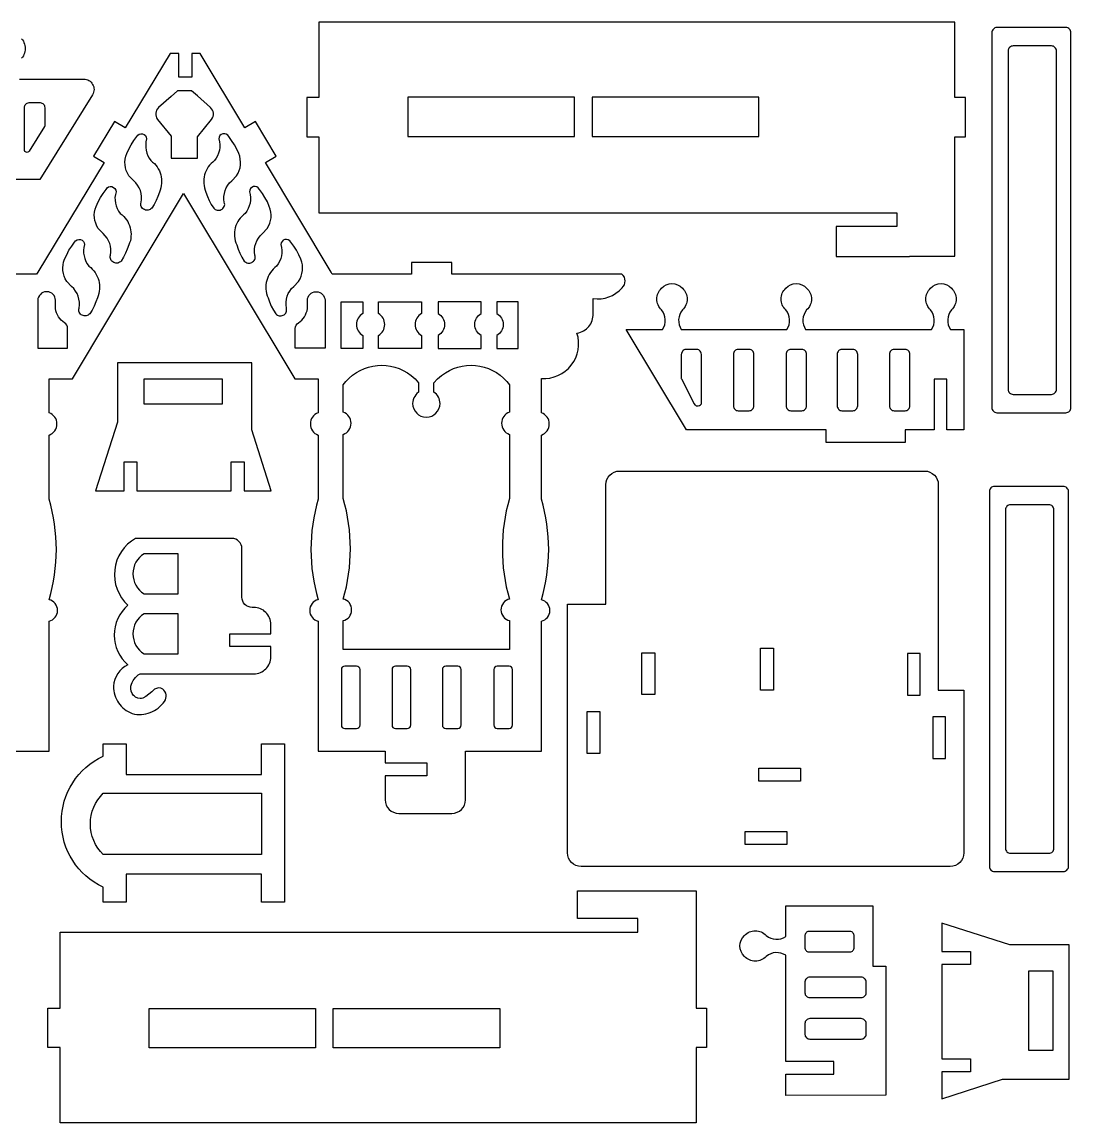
# Model space of a CAD drawing. Extents: x 0.4 to 16.9, y 0.4 to 10.9.
# Drawn here: x 6.88 to 16.93, y 0.39 to 10.94 of the extents above; entities that cross this region are included whole.
import ezdxf

# ---------------------------------------------------------------- set-up
doc = ezdxf.new("R2010")
doc.units = 0
doc.layers.add('Default_Layer', color=1, linetype='CONTINUOUS')

msp = doc.modelspace()

# ---------------------------------------------------------------- linework, layer by layer
at = {"layer": 'Default_Layer'}
for points in [[(15.817, 9.117), (15.817, 9.844), (15.919, 9.844), (15.919, 10.22), (15.817, 10.22), (15.817, 10.945), (9.722, 10.945), (9.722, 10.22), (9.605, 10.22), (9.605, 9.844), (9.722, 9.844), (9.722, 9.116), (15.259, 9.116), (15.259, 8.985), (14.68, 8.985), (14.68, 8.699), (15.381, 8.699), (15.381, 8.702), (15.817, 8.702), (15.817, 9.116), (15.817, 9.117)], [(16.171, 7.25), (16.172, 7.24), (16.175, 7.231), (16.18, 7.223), (16.186, 7.215), (16.193, 7.209), (16.201, 7.205), (16.21, 7.202), (16.22, 7.201), (16.88, 7.201), (16.89, 7.202), (16.899, 7.205), (16.908, 7.209), (16.915, 7.215), (16.921, 7.223), (16.925, 7.231), (16.928, 7.24), (16.929, 7.25), (16.929, 10.842), (16.928, 10.852), (16.925, 10.861), (16.921, 10.87), (16.915, 10.877), (16.907, 10.883), (16.899, 10.888), (16.89, 10.891), (16.88, 10.892), (16.22, 10.892), (16.21, 10.891), (16.201, 10.888), (16.193, 10.883), (16.186, 10.877), (16.18, 10.87), (16.175, 10.862), (16.172, 10.852), (16.171, 10.842), (16.171, 7.25)], [(16.326, 7.425), (16.327, 7.415), (16.33, 7.406), (16.334, 7.398), (16.34, 7.391), (16.348, 7.385), (16.356, 7.38), (16.365, 7.377), (16.375, 7.376), (16.742, 7.376), (16.752, 7.377), (16.761, 7.38), (16.769, 7.385), (16.776, 7.391), (16.782, 7.398), (16.787, 7.406), (16.79, 7.415), (16.791, 7.425), (16.791, 10.667), (16.79, 10.677), (16.787, 10.686), (16.782, 10.695), (16.776, 10.702), (16.769, 10.708), (16.761, 10.712), (16.752, 10.715), (16.742, 10.716), (16.375, 10.716), (16.365, 10.715), (16.356, 10.712), (16.348, 10.708), (16.34, 10.702), (16.334, 10.695), (16.33, 10.686), (16.327, 10.677), (16.326, 10.667), (16.326, 7.425)], [(8.306, 9.851), (8.306, 9.641), (8.559, 9.641), (8.559, 9.846), (8.693, 10.012), (8.702, 10.026), (8.708, 10.04), (8.711, 10.055), (8.711, 10.071), (8.708, 10.086), (8.703, 10.1), (8.694, 10.113), (8.683, 10.125), (8.559, 10.236), (8.501, 10.286), (8.367, 10.286), (8.306, 10.232), (8.185, 10.125), (8.174, 10.113), (8.166, 10.1), (8.161, 10.086), (8.158, 10.071), (8.158, 10.055), (8.161, 10.04), (8.167, 10.026), (8.176, 10.012), (8.306, 9.851)], [(7.093, 9.942), (6.945, 9.707), (6.94, 9.701), (6.933, 9.697), (6.925, 9.696), (6.917, 9.697), (6.91, 9.7), (6.905, 9.705), (6.901, 9.712), (6.9, 9.72), (6.9, 10.124), (6.901, 10.134), (6.903, 10.143), (6.908, 10.151), (6.913, 10.158), (6.92, 10.163), (6.927, 10.168), (6.936, 10.171), (6.945, 10.172), (7.05, 10.172), (7.059, 10.171), (7.068, 10.168), (7.075, 10.163), (7.082, 10.158), (7.088, 10.151), (7.092, 10.143), (7.094, 10.134), (7.095, 10.124), (7.095, 9.946), (7.093, 9.942)], [(10.575, 9.849), (12.172, 9.849), (12.172, 10.224), (10.575, 10.224), (10.575, 9.849)], [(12.342, 9.849), (13.939, 9.849), (13.939, 10.224), (12.342, 10.224), (12.342, 9.849)], [(7.901, 9.472), (7.887, 9.496), (7.876, 9.522), (7.868, 9.548), (7.864, 9.575), (7.863, 9.603), (7.865, 9.63), (7.871, 9.658), (7.88, 9.684), (7.9, 9.727), (7.922, 9.769), (7.948, 9.809), (7.976, 9.848), (7.986, 9.861), (8, 9.87), (8.015, 9.874), (8.032, 9.873), (8.048, 9.867), (8.06, 9.856), (8.068, 9.842), (8.071, 9.825), (8.065, 9.798), (8.062, 9.77), (8.062, 9.743), (8.066, 9.716), (8.073, 9.689), (8.083, 9.664), (8.096, 9.64), (8.112, 9.617), (8.129, 9.603), (8.145, 9.589), (8.159, 9.573), (8.172, 9.556), (8.183, 9.538), (8.193, 9.519), (8.201, 9.5), (8.207, 9.48), (8.211, 9.46), (8.214, 9.439), (8.215, 9.419), (8.215, 9.398), (8.212, 9.377), (8.208, 9.356), (8.202, 9.335), (8.194, 9.315), (8.18, 9.274), (8.163, 9.235), (8.143, 9.197), (8.12, 9.16), (8.113, 9.153), (8.105, 9.148), (8.096, 9.144), (8.087, 9.142), (8.078, 9.141), (8.068, 9.141), (8.059, 9.143), (8.05, 9.147), (8.04, 9.152), (8.032, 9.159), (8.025, 9.167), (8.02, 9.176), (8.017, 9.185), (8.015, 9.196), (8.016, 9.206), (8.019, 9.217), (8.022, 9.245), (8.022, 9.274), (8.018, 9.302), (8.011, 9.329), (8, 9.355), (7.985, 9.38), (7.968, 9.403), (7.947, 9.423), (7.947, 9.423), (7.901, 9.472)], [(8.933, 9.472), (8.947, 9.496), (8.958, 9.522), (8.966, 9.548), (8.97, 9.575), (8.971, 9.603), (8.969, 9.63), (8.963, 9.658), (8.954, 9.684), (8.934, 9.727), (8.912, 9.769), (8.886, 9.809), (8.858, 9.848), (8.848, 9.861), (8.834, 9.87), (8.819, 9.874), (8.802, 9.873), (8.786, 9.867), (8.774, 9.856), (8.766, 9.842), (8.763, 9.825), (8.769, 9.798), (8.772, 9.77), (8.772, 9.743), (8.768, 9.716), (8.761, 9.689), (8.751, 9.664), (8.738, 9.64), (8.722, 9.617), (8.705, 9.603), (8.689, 9.589), (8.675, 9.573), (8.662, 9.556), (8.651, 9.538), (8.641, 9.519), (8.633, 9.5), (8.627, 9.48), (8.623, 9.46), (8.62, 9.439), (8.619, 9.419), (8.619, 9.398), (8.622, 9.377), (8.626, 9.356), (8.632, 9.335), (8.64, 9.315), (8.654, 9.274), (8.671, 9.235), (8.691, 9.197), (8.714, 9.16), (8.721, 9.153), (8.729, 9.148), (8.738, 9.144), (8.747, 9.142), (8.756, 9.141), (8.766, 9.141), (8.775, 9.143), (8.784, 9.147), (8.794, 9.152), (8.802, 9.159), (8.809, 9.167), (8.814, 9.176), (8.817, 9.185), (8.819, 9.196), (8.818, 9.206), (8.815, 9.217), (8.812, 9.245), (8.812, 9.274), (8.816, 9.302), (8.823, 9.329), (8.834, 9.355), (8.849, 9.38), (8.866, 9.403), (8.887, 9.423), (8.887, 9.423), (8.933, 9.472)], [(7.608, 8.966), (7.594, 8.99), (7.583, 9.016), (7.575, 9.042), (7.571, 9.069), (7.57, 9.097), (7.572, 9.124), (7.578, 9.151), (7.587, 9.178), (7.606, 9.221), (7.629, 9.263), (7.654, 9.303), (7.682, 9.341), (7.693, 9.355), (7.706, 9.364), (7.722, 9.368), (7.739, 9.367), (7.754, 9.36), (7.767, 9.349), (7.775, 9.335), (7.778, 9.319), (7.772, 9.292), (7.768, 9.264), (7.769, 9.237), (7.772, 9.21), (7.779, 9.183), (7.789, 9.158), (7.803, 9.133), (7.819, 9.111), (7.836, 9.097), (7.852, 9.082), (7.866, 9.066), (7.879, 9.05), (7.89, 9.032), (7.899, 9.013), (7.907, 8.994), (7.913, 8.974), (7.918, 8.954), (7.921, 8.933), (7.922, 8.912), (7.921, 8.891), (7.919, 8.87), (7.915, 8.849), (7.908, 8.829), (7.9, 8.808), (7.886, 8.768), (7.869, 8.729), (7.849, 8.69), (7.827, 8.654), (7.82, 8.647), (7.812, 8.642), (7.803, 8.638), (7.794, 8.635), (7.784, 8.634), (7.775, 8.635), (7.765, 8.637), (7.756, 8.641), (7.747, 8.646), (7.739, 8.653), (7.732, 8.66), (7.727, 8.669), (7.724, 8.679), (7.722, 8.689), (7.723, 8.7), (7.725, 8.71), (7.729, 8.739), (7.729, 8.768), (7.725, 8.796), (7.717, 8.823), (7.706, 8.849), (7.692, 8.874), (7.674, 8.896), (7.654, 8.917), (7.654, 8.917), (7.608, 8.966)], [(9.226, 8.966), (9.24, 8.99), (9.251, 9.016), (9.259, 9.042), (9.263, 9.069), (9.264, 9.097), (9.262, 9.124), (9.256, 9.151), (9.247, 9.178), (9.228, 9.221), (9.205, 9.263), (9.18, 9.303), (9.152, 9.341), (9.141, 9.355), (9.128, 9.364), (9.112, 9.368), (9.095, 9.367), (9.08, 9.36), (9.067, 9.349), (9.059, 9.335), (9.056, 9.319), (9.062, 9.292), (9.066, 9.264), (9.065, 9.237), (9.062, 9.21), (9.055, 9.183), (9.045, 9.158), (9.031, 9.133), (9.015, 9.111), (8.998, 9.097), (8.982, 9.082), (8.968, 9.066), (8.955, 9.05), (8.944, 9.032), (8.935, 9.013), (8.927, 8.994), (8.921, 8.974), (8.916, 8.954), (8.913, 8.933), (8.912, 8.912), (8.913, 8.891), (8.915, 8.87), (8.919, 8.849), (8.926, 8.829), (8.934, 8.808), (8.948, 8.768), (8.965, 8.729), (8.985, 8.69), (9.007, 8.654), (9.014, 8.647), (9.022, 8.642), (9.031, 8.638), (9.04, 8.635), (9.05, 8.634), (9.059, 8.635), (9.069, 8.637), (9.078, 8.641), (9.087, 8.646), (9.095, 8.653), (9.102, 8.66), (9.107, 8.669), (9.11, 8.679), (9.112, 8.689), (9.111, 8.7), (9.109, 8.71), (9.105, 8.739), (9.105, 8.768), (9.109, 8.796), (9.117, 8.823), (9.128, 8.849), (9.142, 8.874), (9.16, 8.896), (9.18, 8.917), (9.18, 8.917), (9.226, 8.966)], [(7.306, 8.459), (7.292, 8.484), (7.281, 8.509), (7.274, 8.536), (7.269, 8.563), (7.268, 8.59), (7.27, 8.618), (7.276, 8.645), (7.285, 8.672), (7.305, 8.715), (7.327, 8.757), (7.353, 8.797), (7.381, 8.835), (7.391, 8.848), (7.405, 8.857), (7.421, 8.862), (7.437, 8.861), (7.453, 8.854), (7.465, 8.843), (7.473, 8.829), (7.477, 8.812), (7.47, 8.785), (7.467, 8.758), (7.467, 8.73), (7.471, 8.703), (7.478, 8.677), (7.488, 8.651), (7.501, 8.627), (7.517, 8.604), (7.535, 8.591), (7.55, 8.576), (7.564, 8.56), (7.577, 8.543), (7.588, 8.525), (7.598, 8.507), (7.606, 8.488), (7.612, 8.468), (7.617, 8.447), (7.619, 8.427), (7.621, 8.406), (7.62, 8.385), (7.617, 8.364), (7.613, 8.343), (7.607, 8.322), (7.599, 8.302), (7.585, 8.262), (7.568, 8.222), (7.548, 8.184), (7.526, 8.148), (7.518, 8.141), (7.51, 8.136), (7.502, 8.132), (7.492, 8.129), (7.483, 8.128), (7.473, 8.129), (7.464, 8.131), (7.455, 8.135), (7.445, 8.14), (7.437, 8.146), (7.43, 8.154), (7.425, 8.163), (7.422, 8.173), (7.421, 8.183), (7.421, 8.194), (7.424, 8.204), (7.427, 8.233), (7.427, 8.261), (7.423, 8.29), (7.416, 8.317), (7.405, 8.343), (7.39, 8.367), (7.373, 8.39), (7.352, 8.41), (7.352, 8.41), (7.306, 8.459)], [(9.528, 8.459), (9.542, 8.484), (9.553, 8.509), (9.56, 8.536), (9.565, 8.563), (9.566, 8.59), (9.564, 8.618), (9.558, 8.645), (9.549, 8.672), (9.529, 8.715), (9.507, 8.757), (9.481, 8.797), (9.453, 8.835), (9.443, 8.848), (9.429, 8.857), (9.413, 8.862), (9.397, 8.861), (9.381, 8.854), (9.369, 8.843), (9.361, 8.829), (9.357, 8.812), (9.364, 8.785), (9.367, 8.758), (9.367, 8.73), (9.363, 8.703), (9.356, 8.677), (9.346, 8.651), (9.333, 8.627), (9.317, 8.604), (9.299, 8.591), (9.284, 8.576), (9.27, 8.56), (9.257, 8.543), (9.246, 8.525), (9.236, 8.507), (9.228, 8.488), (9.222, 8.468), (9.217, 8.447), (9.215, 8.427), (9.213, 8.406), (9.214, 8.385), (9.217, 8.364), (9.221, 8.343), (9.227, 8.322), (9.235, 8.302), (9.249, 8.262), (9.266, 8.222), (9.286, 8.184), (9.308, 8.148), (9.316, 8.141), (9.324, 8.136), (9.332, 8.132), (9.342, 8.129), (9.351, 8.128), (9.361, 8.129), (9.37, 8.131), (9.379, 8.135), (9.389, 8.14), (9.397, 8.146), (9.404, 8.154), (9.409, 8.163), (9.412, 8.173), (9.413, 8.183), (9.413, 8.194), (9.41, 8.204), (9.407, 8.233), (9.407, 8.261), (9.411, 8.29), (9.418, 8.317), (9.429, 8.343), (9.444, 8.367), (9.461, 8.39), (9.482, 8.41), (9.482, 8.41), (9.528, 8.459)], [(7.198, 8.198), (7.198, 8.278), (7.196, 8.294), (7.191, 8.309), (7.184, 8.323), (7.174, 8.335), (7.162, 8.345), (7.148, 8.353), (7.133, 8.358), (7.116, 8.359), (7.11, 8.359), (7.094, 8.358), (7.078, 8.353), (7.065, 8.345), (7.053, 8.335), (7.043, 8.323), (7.035, 8.309), (7.03, 8.294), (7.029, 8.278), (7.029, 7.82), (7.314, 7.82), (7.314, 8.008), (7.312, 8.024), (7.306, 8.039), (7.297, 8.052), (7.284, 8.063), (7.267, 8.075), (7.252, 8.089), (7.238, 8.104), (7.226, 8.121), (7.216, 8.139), (7.208, 8.158), (7.202, 8.177), (7.198, 8.198)], [(9.612, 8.198), (9.612, 8.278), (9.613, 8.294), (9.618, 8.309), (9.626, 8.323), (9.636, 8.335), (9.648, 8.345), (9.662, 8.353), (9.677, 8.358), (9.693, 8.359), (9.699, 8.359), (9.716, 8.358), (9.731, 8.353), (9.745, 8.345), (9.757, 8.335), (9.767, 8.323), (9.774, 8.309), (9.779, 8.294), (9.781, 8.278), (9.781, 7.82), (9.496, 7.82), (9.496, 8.008), (9.498, 8.024), (9.504, 8.039), (9.513, 8.052), (9.525, 8.063), (9.542, 8.075), (9.557, 8.089), (9.571, 8.104), (9.583, 8.121), (9.593, 8.139), (9.601, 8.158), (9.608, 8.177), (9.612, 8.198)], [(12.666, 7.997), (13.015, 7.997), (13.028, 8.02), (13.036, 8.043), (13.04, 8.068), (13.041, 8.093), (13.038, 8.118), (13.031, 8.142), (13.02, 8.164), (13.005, 8.186), (12.995, 8.196), (12.986, 8.208), (12.978, 8.22), (12.972, 8.233), (12.966, 8.247), (12.963, 8.261), (12.96, 8.275), (12.96, 8.29), (12.96, 8.305), (12.963, 8.319), (12.966, 8.333), (12.972, 8.347), (12.978, 8.36), (12.986, 8.372), (12.995, 8.383), (13.005, 8.394), (13.026, 8.413), (13.051, 8.426), (13.077, 8.435), (13.105, 8.438), (13.133, 8.435), (13.16, 8.426), (13.184, 8.413), (13.205, 8.394), (13.215, 8.383), (13.224, 8.372), (13.232, 8.36), (13.239, 8.347), (13.244, 8.333), (13.248, 8.319), (13.25, 8.305), (13.251, 8.29), (13.25, 8.275), (13.248, 8.261), (13.244, 8.247), (13.239, 8.233), (13.232, 8.22), (13.224, 8.208), (13.215, 8.196), (13.205, 8.186), (13.191, 8.164), (13.18, 8.142), (13.173, 8.118), (13.169, 8.093), (13.17, 8.068), (13.174, 8.043), (13.183, 8.02), (13.195, 7.997), (13.43, 7.997), (13.971, 7.997), (14.207, 7.997), (14.219, 8.02), (14.227, 8.043), (14.232, 8.068), (14.232, 8.093), (14.229, 8.118), (14.222, 8.142), (14.211, 8.164), (14.197, 8.186), (14.186, 8.196), (14.177, 8.208), (14.169, 8.22), (14.163, 8.233), (14.158, 8.247), (14.154, 8.261), (14.152, 8.275), (14.151, 8.29), (14.152, 8.305), (14.154, 8.319), (14.158, 8.333), (14.163, 8.347), (14.169, 8.36), (14.177, 8.372), (14.186, 8.383), (14.197, 8.394), (14.218, 8.413), (14.242, 8.426), (14.268, 8.435), (14.296, 8.438), (14.324, 8.435), (14.351, 8.426), (14.375, 8.413), (14.396, 8.394), (14.407, 8.383), (14.416, 8.372), (14.423, 8.36), (14.43, 8.347), (14.435, 8.333), (14.439, 8.319), (14.441, 8.305), (14.442, 8.29), (14.441, 8.275), (14.439, 8.261), (14.435, 8.247), (14.43, 8.233), (14.424, 8.22), (14.416, 8.208), (14.407, 8.196), (14.396, 8.186), (14.382, 8.164), (14.371, 8.142), (14.364, 8.118), (14.361, 8.093), (14.361, 8.068), (14.366, 8.043), (14.374, 8.02), (14.386, 7.997), (14.763, 7.997), (15.49, 7.997), (15.594, 7.997), (15.606, 8.02), (15.614, 8.043), (15.619, 8.068), (15.619, 8.093), (15.616, 8.118), (15.609, 8.142), (15.598, 8.164), (15.584, 8.186), (15.573, 8.196), (15.564, 8.208), (15.557, 8.22), (15.55, 8.233), (15.545, 8.247), (15.541, 8.261), (15.539, 8.275), (15.538, 8.29), (15.539, 8.305), (15.541, 8.319), (15.545, 8.333), (15.55, 8.347), (15.557, 8.36), (15.564, 8.372), (15.573, 8.383), (15.584, 8.394), (15.605, 8.413), (15.629, 8.426), (15.656, 8.435), (15.684, 8.438), (15.712, 8.435), (15.738, 8.426), (15.762, 8.413), (15.783, 8.394), (15.794, 8.383), (15.803, 8.372), (15.811, 8.36), (15.817, 8.347), (15.822, 8.333), (15.826, 8.319), (15.828, 8.305), (15.829, 8.29), (15.828, 8.275), (15.826, 8.261), (15.822, 8.247), (15.817, 8.233), (15.811, 8.22), (15.803, 8.208), (15.794, 8.196), (15.784, 8.186), (15.769, 8.164), (15.758, 8.142), (15.751, 8.118), (15.748, 8.093), (15.749, 8.068), (15.753, 8.043), (15.761, 8.02), (15.773, 7.997), (15.903, 7.997), (15.903, 7.035), (15.74, 7.035), (15.74, 7.474), (15.739, 7.474), (15.739, 7.523), (15.617, 7.523), (15.617, 7.474), (15.617, 7.474), (15.617, 7.035), (15.34, 7.035), (15.34, 6.915), (14.582, 6.915), (14.582, 7.035), (13.245, 7.035), (12.666, 7.997)], [(9.936, 8.264), (10.143, 8.264), (10.143, 8.152), (10.129, 8.143), (10.117, 8.133), (10.107, 8.121), (10.098, 8.107), (10.091, 8.093), (10.085, 8.078), (10.082, 8.062), (10.081, 8.046), (10.082, 8.03), (10.085, 8.014), (10.091, 7.999), (10.098, 7.984), (10.107, 7.971), (10.117, 7.959), (10.129, 7.949), (10.143, 7.94), (10.143, 7.815), (9.936, 7.815), (9.936, 8.264)], [(10.498, 8.264), (10.705, 8.264), (10.705, 8.152), (10.692, 8.143), (10.68, 8.133), (10.669, 8.121), (10.66, 8.107), (10.653, 8.093), (10.648, 8.078), (10.645, 8.062), (10.643, 8.046), (10.645, 8.03), (10.648, 8.014), (10.653, 7.999), (10.66, 7.984), (10.669, 7.971), (10.68, 7.959), (10.692, 7.949), (10.705, 7.94), (10.705, 7.815), (10.498, 7.815), (10.292, 7.815), (10.292, 7.94), (10.305, 7.949), (10.317, 7.959), (10.328, 7.971), (10.337, 7.984), (10.344, 7.999), (10.349, 8.014), (10.352, 8.03), (10.353, 8.046), (10.352, 8.062), (10.349, 8.078), (10.344, 8.093), (10.337, 8.107), (10.328, 8.121), (10.317, 8.133), (10.305, 8.143), (10.292, 8.152), (10.292, 8.264), (10.498, 8.264)], [(11.071, 8.264), (10.864, 8.264), (10.864, 8.152), (10.878, 8.143), (10.89, 8.133), (10.901, 8.121), (10.91, 8.107), (10.917, 8.093), (10.922, 8.078), (10.925, 8.062), (10.926, 8.046), (10.925, 8.03), (10.922, 8.014), (10.917, 7.999), (10.91, 7.984), (10.901, 7.971), (10.89, 7.959), (10.878, 7.949), (10.864, 7.94), (10.864, 7.815), (11.071, 7.815), (11.278, 7.815), (11.278, 7.94), (11.264, 7.949), (11.252, 7.959), (11.242, 7.971), (11.233, 7.984), (11.226, 7.999), (11.22, 8.014), (11.217, 8.03), (11.216, 8.046), (11.217, 8.062), (11.22, 8.078), (11.226, 8.093), (11.233, 8.107), (11.242, 8.121), (11.252, 8.133), (11.264, 8.143), (11.278, 8.152), (11.278, 8.264), (11.071, 8.264)], [(11.633, 8.264), (11.426, 8.264), (11.426, 8.152), (11.44, 8.143), (11.452, 8.133), (11.463, 8.121), (11.472, 8.107), (11.479, 8.093), (11.484, 8.078), (11.487, 8.062), (11.488, 8.046), (11.487, 8.03), (11.484, 8.014), (11.479, 7.999), (11.472, 7.984), (11.463, 7.971), (11.452, 7.959), (11.44, 7.949), (11.426, 7.94), (11.426, 7.815), (11.633, 7.815), (11.633, 8.264)], [(13.357, 7.267), (13.369, 7.27), (13.38, 7.277), (13.387, 7.287), (13.389, 7.3), (13.389, 7.749), (13.388, 7.76), (13.386, 7.771), (13.382, 7.781), (13.376, 7.79), (13.369, 7.797), (13.362, 7.803), (13.353, 7.806), (13.344, 7.807), (13.239, 7.807), (13.23, 7.806), (13.221, 7.803), (13.214, 7.797), (13.207, 7.79), (13.202, 7.781), (13.197, 7.771), (13.195, 7.76), (13.194, 7.749), (13.194, 7.529), (13.196, 7.524), (13.318, 7.285), (13.323, 7.277), (13.33, 7.272), (13.338, 7.268), (13.347, 7.267), (13.357, 7.267)], [(13.845, 7.808), (13.74, 7.808), (13.731, 7.807), (13.722, 7.804), (13.715, 7.799), (13.708, 7.794), (13.703, 7.786), (13.698, 7.778), (13.696, 7.769), (13.695, 7.76), (13.695, 7.267), (13.696, 7.258), (13.698, 7.249), (13.703, 7.241), (13.708, 7.234), (13.715, 7.228), (13.722, 7.223), (13.731, 7.221), (13.74, 7.22), (13.845, 7.22), (13.854, 7.221), (13.863, 7.223), (13.871, 7.228), (13.877, 7.234), (13.883, 7.241), (13.887, 7.249), (13.89, 7.258), (13.89, 7.267), (13.89, 7.76), (13.89, 7.769), (13.887, 7.778), (13.883, 7.786), (13.877, 7.794), (13.871, 7.799), (13.863, 7.804), (13.854, 7.807), (13.845, 7.808)], [(14.35, 7.808), (14.244, 7.808), (14.235, 7.807), (14.227, 7.804), (14.219, 7.799), (14.212, 7.794), (14.207, 7.786), (14.203, 7.778), (14.2, 7.769), (14.199, 7.76), (14.199, 7.267), (14.2, 7.258), (14.203, 7.249), (14.207, 7.241), (14.212, 7.234), (14.219, 7.228), (14.227, 7.223), (14.235, 7.221), (14.244, 7.22), (14.35, 7.22), (14.359, 7.221), (14.367, 7.223), (14.375, 7.228), (14.381, 7.234), (14.387, 7.241), (14.391, 7.249), (14.394, 7.258), (14.395, 7.267), (14.395, 7.76), (14.394, 7.769), (14.391, 7.778), (14.387, 7.786), (14.381, 7.794), (14.375, 7.799), (14.367, 7.804), (14.359, 7.807), (14.35, 7.808)], [(14.839, 7.808), (14.734, 7.808), (14.725, 7.807), (14.717, 7.804), (14.709, 7.799), (14.702, 7.794), (14.697, 7.786), (14.693, 7.778), (14.69, 7.769), (14.689, 7.76), (14.689, 7.267), (14.69, 7.258), (14.693, 7.249), (14.697, 7.241), (14.702, 7.234), (14.709, 7.228), (14.717, 7.223), (14.725, 7.221), (14.734, 7.22), (14.839, 7.22), (14.849, 7.221), (14.857, 7.223), (14.865, 7.228), (14.871, 7.234), (14.877, 7.241), (14.881, 7.249), (14.884, 7.258), (14.885, 7.267), (14.885, 7.76), (14.884, 7.769), (14.881, 7.778), (14.877, 7.786), (14.871, 7.794), (14.865, 7.799), (14.857, 7.804), (14.849, 7.807), (14.839, 7.808)], [(15.34, 7.808), (15.234, 7.808), (15.225, 7.807), (15.217, 7.804), (15.209, 7.799), (15.202, 7.794), (15.197, 7.786), (15.193, 7.778), (15.19, 7.769), (15.189, 7.76), (15.189, 7.267), (15.19, 7.258), (15.193, 7.249), (15.197, 7.241), (15.202, 7.234), (15.209, 7.228), (15.217, 7.223), (15.225, 7.221), (15.234, 7.22), (15.34, 7.22), (15.349, 7.221), (15.357, 7.223), (15.365, 7.228), (15.371, 7.234), (15.377, 7.241), (15.381, 7.249), (15.384, 7.258), (15.385, 7.267), (15.385, 7.76), (15.384, 7.769), (15.381, 7.778), (15.377, 7.786), (15.371, 7.794), (15.365, 7.799), (15.357, 7.804), (15.349, 7.807), (15.34, 7.808)], [(9.264, 6.453), (9.078, 7.038), (9.078, 7.678), (7.791, 7.678), (7.791, 7.109), (7.582, 6.453), (7.782, 6.453), (7.791, 6.453), (7.856, 6.453), (7.856, 6.731), (7.978, 6.731), (7.978, 6.453), (8.882, 6.453), (8.882, 6.731), (9.005, 6.731), (9.005, 6.453), (9.078, 6.453), (9.264, 6.453)], [(9.955, 4.93), (9.955, 5.208), (9.972, 5.214), (9.988, 5.222), (10.002, 5.233), (10.014, 5.246), (10.023, 5.26), (10.03, 5.276), (10.035, 5.293), (10.036, 5.311), (10.035, 5.329), (10.03, 5.346), (10.023, 5.362), (10.014, 5.377), (10.002, 5.39), (9.988, 5.4), (9.972, 5.409), (9.955, 5.414), (9.971, 5.474), (9.985, 5.533), (9.997, 5.593), (10.007, 5.653), (10.014, 5.714), (10.02, 5.775), (10.023, 5.835), (10.024, 5.896), (10.023, 5.957), (10.02, 6.018), (10.014, 6.078), (10.007, 6.139), (9.997, 6.199), (9.985, 6.259), (9.971, 6.319), (9.955, 6.378), (9.955, 6.993), (9.971, 7), (9.986, 7.009), (9.999, 7.021), (10.01, 7.034), (10.018, 7.049), (10.025, 7.065), (10.029, 7.082), (10.03, 7.1), (10.029, 7.117), (10.025, 7.134), (10.018, 7.15), (10.01, 7.165), (9.999, 7.178), (9.986, 7.19), (9.971, 7.2), (9.955, 7.207), (9.955, 7.358), (9.955, 7.468), (9.955, 7.468), (9.98, 7.499), (10.011, 7.531), (10.045, 7.56), (10.081, 7.585), (10.118, 7.606), (10.158, 7.624), (10.198, 7.637), (10.24, 7.647), (10.282, 7.653), (10.324, 7.655), (10.366, 7.653), (10.409, 7.647), (10.45, 7.637), (10.491, 7.623), (10.531, 7.605), (10.57, 7.583), (10.607, 7.557), (10.644, 7.524), (10.678, 7.487), (10.678, 7.398), (10.678, 7.398), (10.676, 7.396), (10.662, 7.385), (10.65, 7.372), (10.64, 7.357), (10.631, 7.342), (10.625, 7.325), (10.622, 7.307), (10.62, 7.288), (10.623, 7.262), (10.631, 7.237), (10.643, 7.215), (10.659, 7.195), (10.678, 7.179), (10.7, 7.167), (10.725, 7.16), (10.752, 7.157), (10.778, 7.16), (10.803, 7.167), (10.825, 7.179), (10.844, 7.195), (10.86, 7.215), (10.872, 7.237), (10.88, 7.262), (10.883, 7.288), (10.882, 7.305), (10.879, 7.321), (10.874, 7.337), (10.867, 7.351), (10.859, 7.365), (10.849, 7.377), (10.837, 7.388), (10.825, 7.398), (10.825, 7.398), (10.825, 7.486), (10.859, 7.524), (10.897, 7.557), (10.934, 7.583), (10.972, 7.605), (11.012, 7.623), (11.053, 7.637), (11.095, 7.647), (11.137, 7.653), (11.18, 7.655), (11.222, 7.653), (11.264, 7.647), (11.305, 7.637), (11.346, 7.624), (11.385, 7.606), (11.423, 7.585), (11.459, 7.56), (11.492, 7.531), (11.524, 7.499), (11.548, 7.468), (11.548, 7.468), (11.548, 7.358), (11.548, 7.207), (11.532, 7.2), (11.518, 7.19), (11.505, 7.178), (11.494, 7.165), (11.485, 7.15), (11.479, 7.134), (11.475, 7.117), (11.473, 7.1), (11.475, 7.082), (11.479, 7.065), (11.485, 7.049), (11.494, 7.034), (11.505, 7.021), (11.518, 7.009), (11.532, 7), (11.548, 6.993), (11.548, 6.378), (11.532, 6.319), (11.518, 6.259), (11.506, 6.199), (11.497, 6.139), (11.489, 6.078), (11.484, 6.018), (11.481, 5.957), (11.48, 5.896), (11.481, 5.835), (11.484, 5.775), (11.489, 5.714), (11.497, 5.653), (11.506, 5.593), (11.518, 5.533), (11.532, 5.474), (11.548, 5.414), (11.531, 5.409), (11.516, 5.4), (11.502, 5.39), (11.49, 5.377), (11.48, 5.362), (11.473, 5.346), (11.469, 5.329), (11.467, 5.311), (11.469, 5.293), (11.473, 5.276), (11.48, 5.26), (11.49, 5.246), (11.502, 5.233), (11.516, 5.222), (11.531, 5.214), (11.548, 5.208), (11.548, 4.93), (9.955, 4.93)], [(8.043, 7.286), (8.797, 7.286), (8.797, 7.523), (8.043, 7.523), (8.043, 7.286)], [(12.105, 5.367), (12.472, 5.367), (12.472, 6.511), (12.475, 6.537), (12.482, 6.561), (12.494, 6.584), (12.51, 6.603), (12.529, 6.619), (12.552, 6.631), (12.576, 6.639), (12.602, 6.641), (15.528, 6.641), (15.554, 6.639), (15.578, 6.631), (15.6, 6.619), (15.62, 6.603), (15.636, 6.584), (15.648, 6.561), (15.655, 6.537), (15.658, 6.511), (15.658, 4.543), (15.902, 4.543), (15.902, 2.983), (15.9, 2.956), (15.892, 2.932), (15.88, 2.91), (15.864, 2.89), (15.845, 2.874), (15.823, 2.862), (15.798, 2.855), (15.772, 2.852), (12.236, 2.852), (12.209, 2.855), (12.185, 2.862), (12.163, 2.874), (12.143, 2.89), (12.127, 2.91), (12.115, 2.932), (12.108, 2.956), (12.105, 2.983), (12.105, 5.367)], [(16.147, 2.853), (16.148, 2.843), (16.151, 2.833), (16.155, 2.825), (16.161, 2.818), (16.168, 2.812), (16.177, 2.807), (16.186, 2.804), (16.196, 2.803), (16.856, 2.803), (16.866, 2.804), (16.875, 2.807), (16.883, 2.812), (16.89, 2.818), (16.896, 2.825), (16.901, 2.833), (16.904, 2.843), (16.905, 2.853), (16.905, 6.445), (16.904, 6.454), (16.901, 6.464), (16.896, 6.472), (16.89, 6.48), (16.883, 6.486), (16.875, 6.491), (16.865, 6.493), (16.856, 6.494), (16.196, 6.494), (16.186, 6.493), (16.177, 6.49), (16.168, 6.486), (16.161, 6.48), (16.155, 6.472), (16.151, 6.464), (16.148, 6.455), (16.147, 6.445), (16.147, 2.853)], [(16.302, 3.028), (16.303, 3.018), (16.306, 3.009), (16.31, 3), (16.316, 2.993), (16.323, 2.987), (16.332, 2.983), (16.341, 2.98), (16.351, 2.979), (16.717, 2.979), (16.727, 2.98), (16.736, 2.983), (16.745, 2.987), (16.752, 2.993), (16.758, 3), (16.762, 3.009), (16.765, 3.018), (16.766, 3.028), (16.766, 6.27), (16.765, 6.28), (16.762, 6.289), (16.758, 6.297), (16.752, 6.304), (16.745, 6.31), (16.736, 6.315), (16.727, 6.318), (16.717, 6.319), (16.351, 6.319), (16.341, 6.318), (16.332, 6.315), (16.323, 6.31), (16.316, 6.304), (16.31, 6.297), (16.306, 6.289), (16.303, 6.28), (16.302, 6.27), (16.302, 3.028)], [(7.966, 5.996), (7.926, 5.97), (7.889, 5.941), (7.857, 5.907), (7.829, 5.87), (7.806, 5.829), (7.787, 5.786), (7.773, 5.741), (7.765, 5.694), (7.763, 5.647), (7.766, 5.6), (7.774, 5.554), (7.788, 5.509), (7.807, 5.467), (7.831, 5.427), (7.859, 5.389), (7.892, 5.355), (7.863, 5.327), (7.837, 5.296), (7.814, 5.262), (7.795, 5.227), (7.78, 5.189), (7.769, 5.15), (7.763, 5.11), (7.761, 5.069), (7.763, 5.028), (7.769, 4.988), (7.78, 4.949), (7.795, 4.912), (7.814, 4.876), (7.837, 4.843), (7.863, 4.812), (7.892, 4.783), (7.863, 4.768), (7.837, 4.749), (7.814, 4.727), (7.794, 4.701), (7.778, 4.674), (7.765, 4.644), (7.757, 4.612), (7.754, 4.579), (7.754, 4.558), (7.756, 4.536), (7.76, 4.515), (7.766, 4.495), (7.772, 4.475), (7.781, 4.456), (7.791, 4.437), (7.802, 4.42), (7.814, 4.403), (7.828, 4.387), (7.843, 4.373), (7.859, 4.359), (7.876, 4.347), (7.894, 4.336), (7.913, 4.326), (7.933, 4.318), (7.955, 4.313), (7.977, 4.31), (7.999, 4.309), (8.021, 4.31), (8.043, 4.312), (8.064, 4.316), (8.085, 4.321), (8.106, 4.328), (8.126, 4.336), (8.145, 4.346), (8.164, 4.357), (8.182, 4.37), (8.199, 4.384), (8.214, 4.4), (8.229, 4.416), (8.243, 4.434), (8.251, 4.449), (8.256, 4.465), (8.259, 4.481), (8.258, 4.498), (8.254, 4.514), (8.247, 4.528), (8.237, 4.541), (8.225, 4.552), (8.206, 4.56), (8.185, 4.563), (8.165, 4.559), (8.146, 4.551), (8.12, 4.526), (8.093, 4.503), (8.064, 4.482), (8.034, 4.464), (8.022, 4.462), (8.01, 4.462), (7.987, 4.466), (7.965, 4.476), (7.955, 4.483), (7.946, 4.491), (7.938, 4.5), (7.932, 4.51), (7.922, 4.532), (7.919, 4.555), (7.919, 4.567), (7.921, 4.579), (7.926, 4.598), (7.932, 4.616), (7.941, 4.633), (7.951, 4.648), (7.963, 4.663), (7.977, 4.676), (7.991, 4.688), (8.008, 4.698), (9.098, 4.698), (9.115, 4.699), (9.131, 4.701), (9.147, 4.705), (9.162, 4.711), (9.176, 4.717), (9.19, 4.726), (9.202, 4.735), (9.214, 4.746), (9.224, 4.757), (9.234, 4.77), (9.242, 4.783), (9.249, 4.797), (9.254, 4.812), (9.258, 4.828), (9.261, 4.844), (9.261, 4.861), (9.261, 4.959), (8.87, 4.959), (8.87, 5.082), (9.261, 5.082), (9.261, 5.171), (9.261, 5.188), (9.258, 5.204), (9.254, 5.22), (9.249, 5.235), (9.242, 5.249), (9.234, 5.263), (9.224, 5.275), (9.214, 5.287), (9.202, 5.297), (9.19, 5.307), (9.176, 5.315), (9.162, 5.322), (9.147, 5.327), (9.131, 5.331), (9.115, 5.334), (9.098, 5.335), (9.082, 5.335), (9.062, 5.337), (9.044, 5.342), (9.027, 5.351), (9.013, 5.363), (9.001, 5.378), (8.992, 5.395), (8.986, 5.413), (8.984, 5.433), (8.984, 5.898), (8.982, 5.918), (8.977, 5.936), (8.968, 5.953), (8.956, 5.967), (8.941, 5.979), (8.925, 5.988), (8.906, 5.994), (8.887, 5.996), (7.966, 5.996)], [(8.047, 5.849), (8.023, 5.832), (8.002, 5.813), (7.984, 5.791), (7.968, 5.767), (7.956, 5.742), (7.947, 5.715), (7.942, 5.686), (7.94, 5.657), (7.942, 5.628), (7.947, 5.6), (7.956, 5.573), (7.968, 5.547), (7.984, 5.523), (8.002, 5.501), (8.023, 5.482), (8.047, 5.465), (8.373, 5.465), (8.373, 5.849), (8.047, 5.849)], [(8.047, 5.273), (8.023, 5.257), (8.002, 5.237), (7.984, 5.215), (7.968, 5.192), (7.956, 5.166), (7.947, 5.139), (7.942, 5.111), (7.94, 5.082), (7.942, 5.052), (7.947, 5.024), (7.956, 4.997), (7.968, 4.971), (7.984, 4.948), (8.002, 4.926), (8.023, 4.906), (8.047, 4.89), (8.373, 4.89), (8.373, 5.273), (8.047, 5.273)], [(12.818, 4.5), (12.818, 4.9), (12.94, 4.9), (12.94, 4.5), (12.818, 4.5)], [(13.955, 4.543), (13.955, 4.943), (14.077, 4.943), (14.077, 4.543), (13.955, 4.543)], [(15.483, 4.494), (15.483, 4.894), (15.361, 4.894), (15.361, 4.494), (15.483, 4.494)], [(9.937, 4.208), (9.939, 4.195), (9.946, 4.185), (9.957, 4.178), (9.969, 4.175), (10.083, 4.175), (10.096, 4.178), (10.106, 4.185), (10.113, 4.195), (10.116, 4.208), (10.116, 4.739), (10.113, 4.751), (10.106, 4.762), (10.096, 4.769), (10.083, 4.771), (9.969, 4.771), (9.957, 4.769), (9.946, 4.762), (9.939, 4.751), (9.937, 4.739), (9.937, 4.208)], [(10.423, 4.208), (10.425, 4.195), (10.432, 4.185), (10.442, 4.178), (10.455, 4.175), (10.569, 4.175), (10.582, 4.178), (10.592, 4.185), (10.599, 4.195), (10.602, 4.208), (10.602, 4.739), (10.599, 4.751), (10.592, 4.762), (10.582, 4.769), (10.569, 4.771), (10.455, 4.771), (10.442, 4.769), (10.432, 4.762), (10.425, 4.751), (10.423, 4.739), (10.423, 4.208)], [(10.905, 4.208), (10.908, 4.195), (10.915, 4.185), (10.925, 4.178), (10.938, 4.175), (11.052, 4.175), (11.065, 4.178), (11.075, 4.185), (11.082, 4.195), (11.085, 4.208), (11.085, 4.739), (11.082, 4.751), (11.075, 4.762), (11.065, 4.769), (11.052, 4.771), (10.938, 4.771), (10.925, 4.769), (10.915, 4.762), (10.908, 4.751), (10.905, 4.739), (10.905, 4.208)], [(11.397, 4.208), (11.4, 4.195), (11.407, 4.185), (11.417, 4.178), (11.43, 4.175), (11.544, 4.175), (11.557, 4.178), (11.567, 4.185), (11.574, 4.195), (11.577, 4.208), (11.577, 4.739), (11.574, 4.751), (11.567, 4.762), (11.557, 4.769), (11.544, 4.771), (11.43, 4.771), (11.417, 4.769), (11.407, 4.762), (11.4, 4.751), (11.397, 4.739), (11.397, 4.208)], [(12.293, 3.936), (12.293, 4.336), (12.415, 4.336), (12.415, 3.936), (12.293, 3.936)], [(15.727, 3.887), (15.727, 4.287), (15.605, 4.287), (15.605, 3.887), (15.727, 3.887)], [(7.656, 3.908), (7.656, 4.028), (7.876, 4.028), (7.876, 3.734), (9.172, 3.734), (9.172, 4.028), (9.392, 4.028), (9.392, 2.509), (9.172, 2.509), (9.172, 2.779), (7.876, 2.779), (7.876, 2.509), (7.656, 2.509), (7.656, 2.653), (7.611, 2.676), (7.568, 2.701), (7.528, 2.73), (7.49, 2.761), (7.454, 2.794), (7.421, 2.83), (7.391, 2.868), (7.363, 2.908), (7.338, 2.95), (7.316, 2.993), (7.298, 3.038), (7.282, 3.085), (7.27, 3.132), (7.261, 3.181), (7.255, 3.231), (7.254, 3.281), (7.255, 3.331), (7.261, 3.381), (7.27, 3.429), (7.282, 3.477), (7.298, 3.523), (7.316, 3.569), (7.338, 3.612), (7.363, 3.654), (7.391, 3.694), (7.421, 3.732), (7.454, 3.767), (7.49, 3.801), (7.528, 3.832), (7.568, 3.86), (7.611, 3.886), (7.656, 3.908)], [(13.939, 3.793), (14.338, 3.793), (14.338, 3.671), (13.939, 3.671), (13.939, 3.793)], [(7.656, 3.554), (9.172, 3.554), (9.172, 2.966), (7.656, 2.966), (7.628, 2.997), (7.603, 3.029), (7.582, 3.064), (7.564, 3.101), (7.55, 3.139), (7.54, 3.179), (7.534, 3.219), (7.532, 3.26), (7.534, 3.302), (7.54, 3.342), (7.55, 3.382), (7.564, 3.42), (7.582, 3.457), (7.603, 3.492), (7.628, 3.524), (7.656, 3.554)], [(13.807, 3.187), (14.207, 3.187), (14.207, 3.064), (13.807, 3.064), (13.807, 3.187)], [(13.336, 2.619), (13.336, 2.223), (13.336, 2.221), (13.336, 1.494), (13.437, 1.494), (13.437, 1.118), (13.336, 1.118), (13.336, 0.394), (7.241, 0.394), (7.241, 1.118), (7.123, 1.118), (7.123, 1.494), (7.241, 1.494), (7.241, 2.223), (12.777, 2.223), (12.777, 2.354), (12.199, 2.354), (12.199, 2.619), (13.336, 2.619)], [(15.156, 1.897), (15.156, 1.036), (15.156, 0.659), (14.197, 0.656), (14.197, 0.807), (14.197, 0.862), (14.658, 0.862), (14.658, 0.984), (14.197, 0.984), (14.197, 0.986), (14.197, 1.222), (14.197, 1.765), (14.197, 2.001), (14.174, 2.013), (14.15, 2.021), (14.126, 2.025), (14.101, 2.026), (14.076, 2.023), (14.052, 2.016), (14.03, 2.005), (14.008, 1.99), (13.998, 1.98), (13.986, 1.971), (13.974, 1.963), (13.961, 1.956), (13.948, 1.951), (13.934, 1.948), (13.919, 1.945), (13.904, 1.944), (13.89, 1.945), (13.875, 1.948), (13.861, 1.951), (13.848, 1.956), (13.835, 1.963), (13.822, 1.971), (13.811, 1.98), (13.801, 1.99), (13.782, 2.011), (13.768, 2.036), (13.76, 2.062), (13.757, 2.09), (13.76, 2.118), (13.768, 2.145), (13.782, 2.169), (13.801, 2.19), (13.811, 2.201), (13.822, 2.21), (13.835, 2.218), (13.848, 2.224), (13.861, 2.23), (13.875, 2.233), (13.89, 2.236), (13.904, 2.236), (13.919, 2.236), (13.934, 2.233), (13.948, 2.23), (13.961, 2.224), (13.974, 2.218), (13.986, 2.21), (13.998, 2.201), (14.008, 2.19), (14.03, 2.176), (14.052, 2.165), (14.076, 2.158), (14.101, 2.155), (14.126, 2.155), (14.15, 2.16), (14.174, 2.168), (14.197, 2.18), (14.197, 2.476), (15.031, 2.476), (15.031, 1.897), (15.156, 1.897)], [(14.379, 2.183), (14.379, 2.078), (14.379, 2.069), (14.382, 2.06), (14.385, 2.053), (14.39, 2.046), (14.395, 2.04), (14.402, 2.036), (14.409, 2.034), (14.417, 2.033), (14.813, 2.033), (14.821, 2.034), (14.828, 2.036), (14.834, 2.04), (14.84, 2.046), (14.845, 2.053), (14.848, 2.06), (14.85, 2.069), (14.851, 2.078), (14.851, 2.183), (14.85, 2.193), (14.848, 2.201), (14.845, 2.209), (14.84, 2.215), (14.834, 2.221), (14.828, 2.225), (14.821, 2.228), (14.813, 2.229), (14.417, 2.229), (14.409, 2.228), (14.402, 2.225), (14.395, 2.221), (14.39, 2.215), (14.385, 2.209), (14.382, 2.201), (14.379, 2.193), (14.379, 2.183)], [(15.69, 0.625), (16.273, 0.812), (16.912, 0.812), (16.912, 2.102), (16.343, 2.102), (15.69, 2.31), (15.69, 2.11), (15.69, 2.102), (15.69, 2.037), (15.967, 2.037), (15.967, 1.914), (15.69, 1.914), (15.69, 1.008), (15.967, 1.008), (15.967, 0.885), (15.69, 0.885), (15.69, 0.812), (15.69, 0.625)], [(16.521, 1.849), (16.521, 1.093), (16.757, 1.093), (16.757, 1.849), (16.521, 1.849)], [(14.38, 1.746), (14.38, 1.64), (14.381, 1.631), (14.383, 1.622), (14.388, 1.615), (14.394, 1.608), (14.401, 1.603), (14.409, 1.598), (14.418, 1.596), (14.427, 1.595), (14.919, 1.595), (14.928, 1.596), (14.937, 1.598), (14.945, 1.603), (14.952, 1.608), (14.958, 1.615), (14.963, 1.622), (14.965, 1.631), (14.966, 1.64), (14.966, 1.746), (14.965, 1.755), (14.963, 1.763), (14.958, 1.771), (14.952, 1.778), (14.945, 1.783), (14.937, 1.787), (14.928, 1.79), (14.919, 1.791), (14.427, 1.791), (14.418, 1.79), (14.409, 1.787), (14.401, 1.783), (14.394, 1.778), (14.388, 1.771), (14.383, 1.763), (14.381, 1.755), (14.38, 1.746)], [(8.094, 1.49), (9.691, 1.49), (9.691, 1.114), (8.094, 1.114), (8.094, 1.49)], [(9.86, 1.49), (11.457, 1.49), (11.457, 1.114), (9.86, 1.114), (9.86, 1.49)], [(14.38, 1.348), (14.38, 1.243), (14.381, 1.234), (14.383, 1.225), (14.388, 1.218), (14.394, 1.211), (14.401, 1.205), (14.409, 1.201), (14.418, 1.199), (14.427, 1.198), (14.919, 1.198), (14.928, 1.199), (14.937, 1.201), (14.945, 1.205), (14.952, 1.211), (14.958, 1.218), (14.963, 1.225), (14.965, 1.234), (14.966, 1.243), (14.966, 1.348), (14.965, 1.358), (14.963, 1.366), (14.958, 1.374), (14.952, 1.38), (14.945, 1.386), (14.937, 1.39), (14.928, 1.393), (14.919, 1.394), (14.427, 1.394), (14.418, 1.393), (14.409, 1.39), (14.401, 1.386), (14.394, 1.38), (14.388, 1.374), (14.383, 1.366), (14.381, 1.358), (14.38, 1.348)]]:
    msp.add_lwpolyline(points, close=True, dxfattribs=at)
for points in [[(6.873, 10.784), (6.882, 10.773), (6.89, 10.761), (6.896, 10.748), (6.902, 10.734), (6.905, 10.72), (6.908, 10.705), (6.908, 10.691), (6.908, 10.676), (6.905, 10.662), (6.902, 10.647), (6.896, 10.634), (6.89, 10.621), (6.882, 10.609), (6.873, 10.597)], [(6.415, 3.957), (7.137, 3.957), (7.137, 4.924), (7.137, 5.202), (7.154, 5.208), (7.169, 5.216), (7.183, 5.227), (7.195, 5.24), (7.205, 5.254), (7.212, 5.27), (7.216, 5.287), (7.218, 5.305), (7.216, 5.323), (7.212, 5.34), (7.205, 5.356), (7.195, 5.371), (7.183, 5.384), (7.169, 5.394), (7.154, 5.403), (7.137, 5.408), (7.153, 5.467), (7.167, 5.527), (7.179, 5.587), (7.188, 5.647), (7.196, 5.708), (7.201, 5.768), (7.204, 5.829), (7.206, 5.89), (7.204, 5.951), (7.201, 6.012), (7.196, 6.072), (7.188, 6.133), (7.179, 6.193), (7.167, 6.253), (7.153, 6.313), (7.137, 6.372), (7.137, 6.986), (7.153, 6.994), (7.167, 7.003), (7.18, 7.015), (7.191, 7.028), (7.2, 7.043), (7.206, 7.059), (7.21, 7.076), (7.212, 7.094), (7.21, 7.111), (7.206, 7.128), (7.2, 7.144), (7.191, 7.159), (7.18, 7.172), (7.167, 7.184), (7.153, 7.193), (7.137, 7.201), (7.137, 7.352), (7.137, 7.422), (7.137, 7.425), (7.137, 7.425), (7.137, 7.525), (7.238, 7.525), (7.36, 7.525), (8.426, 9.302), (9.491, 7.525), (9.614, 7.525), (9.715, 7.525), (9.715, 7.462), (9.715, 7.428), (9.715, 7.425), (9.715, 7.424), (9.715, 7.352), (9.715, 7.201), (9.698, 7.193), (9.684, 7.184), (9.671, 7.172), (9.66, 7.159), (9.651, 7.144), (9.645, 7.128), (9.641, 7.111), (9.64, 7.094), (9.641, 7.076), (9.645, 7.059), (9.651, 7.043), (9.66, 7.028), (9.671, 7.015), (9.684, 7.003), (9.698, 6.994), (9.715, 6.986), (9.715, 6.372), (9.698, 6.313), (9.685, 6.253), (9.673, 6.193), (9.663, 6.133), (9.655, 6.072), (9.65, 6.012), (9.647, 5.951), (9.646, 5.89), (9.647, 5.829), (9.65, 5.768), (9.655, 5.708), (9.663, 5.647), (9.673, 5.587), (9.685, 5.527), (9.698, 5.467), (9.715, 5.408), (9.697, 5.403), (9.682, 5.394), (9.668, 5.384), (9.656, 5.371), (9.647, 5.356), (9.639, 5.34), (9.635, 5.323), (9.634, 5.305), (9.635, 5.287), (9.639, 5.27), (9.647, 5.254), (9.656, 5.24), (9.668, 5.227), (9.682, 5.216), (9.697, 5.208), (9.715, 5.202), (9.715, 4.924), (9.715, 3.957), (10.357, 3.957), (10.357, 3.844), (10.755, 3.844), (10.755, 3.722), (10.357, 3.722), (10.357, 3.491), (10.36, 3.465), (10.368, 3.44), (10.38, 3.418), (10.396, 3.399), (10.415, 3.383), (10.437, 3.371), (10.461, 3.363), (10.488, 3.36), (10.997, 3.36), (11.023, 3.363), (11.048, 3.371), (11.07, 3.383), (11.089, 3.399), (11.105, 3.418), (11.117, 3.44), (11.125, 3.465), (11.127, 3.491), (11.127, 3.957), (11.855, 3.957), (11.855, 4.924), (11.855, 4.924), (11.855, 4.924), (11.855, 4.979), (11.855, 5.202), (11.872, 5.208), (11.887, 5.216), (11.901, 5.227), (11.913, 5.239), (11.923, 5.254), (11.93, 5.27), (11.934, 5.287), (11.936, 5.305), (11.934, 5.323), (11.93, 5.34), (11.923, 5.356), (11.913, 5.371), (11.901, 5.383), (11.887, 5.394), (11.872, 5.402), (11.855, 5.408), (11.871, 5.467), (11.885, 5.527), (11.897, 5.587), (11.906, 5.647), (11.914, 5.708), (11.919, 5.768), (11.922, 5.829), (11.924, 5.89), (11.922, 5.951), (11.919, 6.012), (11.914, 6.072), (11.906, 6.133), (11.897, 6.193), (11.885, 6.253), (11.871, 6.313), (11.855, 6.372), (11.855, 6.986), (11.871, 6.994), (11.885, 7.003), (11.898, 7.015), (11.909, 7.028), (11.918, 7.043), (11.924, 7.059), (11.928, 7.076), (11.93, 7.093), (11.928, 7.111), (11.924, 7.128), (11.918, 7.144), (11.909, 7.159), (11.898, 7.172), (11.885, 7.184), (11.871, 7.193), (11.855, 7.201), (11.855, 7.352), (11.855, 7.462), (11.855, 7.474), (11.855, 7.48), (11.855, 7.499), (11.855, 7.529), (11.896, 7.529), (11.936, 7.533), (11.976, 7.543), (12.013, 7.557), (12.049, 7.575), (12.083, 7.598), (12.113, 7.625), (12.141, 7.656), (12.164, 7.69), (12.183, 7.726), (12.197, 7.764), (12.206, 7.803), (12.211, 7.843), (12.21, 7.884), (12.205, 7.924), (12.195, 7.964), (12.212, 7.967), (12.228, 7.972), (12.244, 7.978), (12.259, 7.985), (12.273, 7.994), (12.286, 8.003), (12.309, 8.026), (12.327, 8.053), (12.335, 8.068), (12.341, 8.083), (12.345, 8.099), (12.348, 8.116), (12.35, 8.133), (12.35, 8.15), (12.35, 8.295), (12.389, 8.291), (12.427, 8.293), (12.465, 8.299), (12.501, 8.31), (12.536, 8.325), (12.569, 8.345), (12.599, 8.369), (12.627, 8.397), (12.639, 8.411), (12.649, 8.427), (12.655, 8.445), (12.657, 8.463), (12.655, 8.482), (12.649, 8.5), (12.639, 8.516), (12.626, 8.53), (10.997, 8.53), (10.997, 8.64), (10.61, 8.64), (10.61, 8.53), (9.869, 8.53), (9.849, 8.53), (9.838, 8.548), (9.211, 9.598), (9.314, 9.66), (9.114, 9.992), (9.012, 9.93), (8.585, 10.644), (8.504, 10.644), (8.504, 10.417), (8.381, 10.417), (8.381, 10.644), (8.298, 10.644), (7.866, 9.93), (7.763, 9.992), (7.563, 9.66), (7.665, 9.599), (7.027, 8.548), (7.016, 8.529), (6.996, 8.529), (6.251, 8.53)], [(6.852, 10.398), (7.469, 10.398), (7.482, 10.397), (7.495, 10.394), (7.507, 10.39), (7.518, 10.384), (7.529, 10.377), (7.539, 10.368), (7.547, 10.358), (7.554, 10.347), (7.56, 10.335), (7.564, 10.323), (7.566, 10.31), (7.567, 10.297), (7.566, 10.285), (7.563, 10.272), (7.558, 10.26), (7.552, 10.248), (7.049, 9.436), (7.045, 9.436), (5.355, 9.436)], [(11.855, 7.48), (11.855, 7.48)], [(11.855, 7.48), (11.855, 7.48)], [(11.855, 7.48), (11.855, 7.48)], [(11.855, 7.48), (11.855, 7.48)], [(11.855, 7.48), (11.855, 7.48)]]:
    msp.add_lwpolyline(points, dxfattribs=at)

doc.saveas('drawing.dxf')
